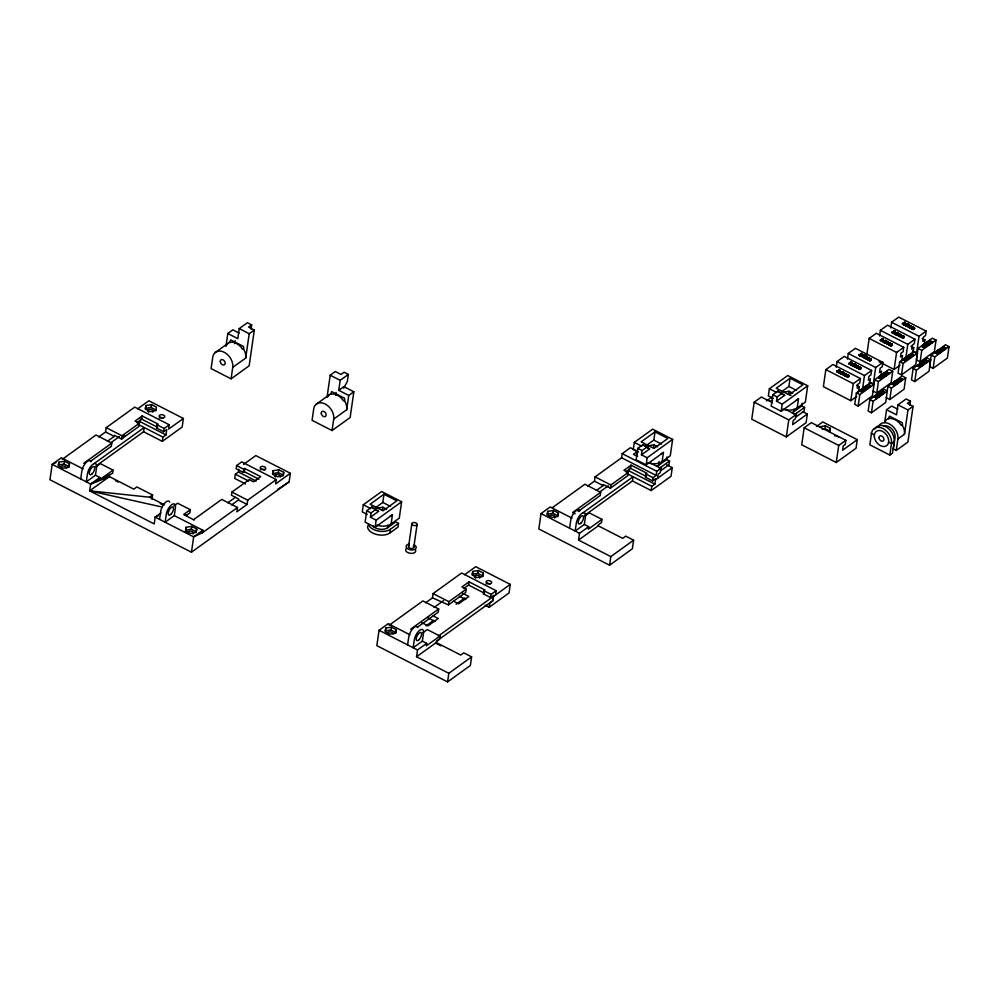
<?xml version="1.0" encoding="UTF-8"?>
<svg xmlns="http://www.w3.org/2000/svg" width="999" height="999" viewBox="0 0 999 999"><rect width="100%" height="100%" fill="white"/><g stroke="black" fill="none" stroke-linecap="round" stroke-linejoin="round"><path stroke-width="1.5" d="M847.914 375.037C845.017 378.733 850.037 373.501 847.564 376.623L847.826 377.372L849.075 375.636L846.702 374.4C841.945 377.347 848.076 373.451 843.268 374.425C846.765 371.653 839.16 375.736 843.83 373.826C844.792 374.875 844.08 372.914 843.568 372.789C840.309 376.486 839.547 370.654 843.381 372.689C843.256 369.88 838.149 373.638 842.032 373.351C842.269 371.241 841.995 373.052 842.382 374.588M854.145 363.723C851.473 369.855 857.342 363.037 853.358 363.848C850.161 364.685 855.156 366.72 854.769 364.56C844.667 366.158 865.821 365.447 855.132 366.571L855.394 367.307L857.367 366.183L856.28 367.157C858.69 364.972 862.949 369.568 858.266 368.169L859.34 367.195L857.03 368.156L859.252 367.769L858.178 368.743M887.674 341.945C884.927 341.146 891.882 345.517 887.836 342.008M890.808 345.991L891.882 345.017L889.647 345.392L891.97 344.443L890.896 345.417C893.056 346.603 891.92 343.656 890.034 343.181C885.851 346.216 890.983 342.083 886.6 343.219C889.697 340.796 882.916 343.768 887.624 342.869M890.808 343.544L890.496 344.792L890.971 343.619M891.907 345.117L891.283 343.943M900.848 334.74L900.823 336.001L898.938 334.003L900.848 334.74L900.636 335.652L898.713 336.101L899.287 334.84L897.214 335.339L897.651 332.542L895.866 334.153L897.065 334.49L896.303 333.891M901.847 337.712L903.758 336.526L902.746 337.55C903.221 339.722 905.294 335.701 902.809 337.013C903.371 336.026 900.998 337.387 900.698 337.113M903.133 336.076C905.419 339.535 900.723 333.466 903.034 336.775M909.839 325.474C909.44 328.833 910.326 323.526 908.965 326.124C907.204 328.446 909.152 320.542 905.893 325.874C907.117 327.422 910.164 324.55 907.879 323.938C904.058 326.036 907.092 325.474 907.816 325.075M911.163 326.136L911.35 327.197L910.189 328.097L911.163 326.136L910.014 325.549M912.099 327.734C914.31 325.961 911.862 329.957 910.751 327.772L912.199 326.723L912.462 327.759M912.974 327.085C916.707 328.808 913.486 329.295 911.9 328.359L912.986 327.385L911.013 328.521M889.172 343.668L889.11 342.669M892.132 344.205L891.145 346.166M900.973 334.802C899.275 338.162 901.073 334.278 902.147 336.363M904.17 337.412L903.596 336.226M914.522 328.708L912.124 327.297L910.663 328.334M839.51 371.178C837.212 368.631 842.544 371.64 837.424 371.153L838.673 372.415L837.424 371.153M850.536 364.548C845.816 362.949 857.229 361.913 849.275 363.299L850.536 364.548L849.275 363.299M880.494 395.616L877.347 394.255L876.198 395.504L878.77 395.154L878.246 396.615L879.17 396.615L879.582 395.354L878.158 394.83L879.495 393.818L881.405 394.443L881.081 395.192L879.008 394.53L880.494 395.616L879.145 393.893L882.154 394.418L880.456 393.131M880.893 393.169C878.62 391.82 877.559 397.789 877.684 394.318M906.68 358.579C908.553 359.777 909.964 355.931 907.954 358.241C904.257 360.052 906.817 361.551 903.92 358.604L906.28 358.991L904.669 358.579C909.49 361.326 900.374 359.615 904.557 360.539M925.311 362.812L923.201 362.237L925.474 363.211C921.066 359.902 920.641 366.571 920.241 363.449C924.25 364.398 921.677 366.346 919.842 366.371C918.118 368.107 916.383 361.501 919.842 366.371M925.311 346.453C927.996 343.244 921.503 349.538 924.075 345.991L922.739 345.304L925.074 345.492L923.563 344.717L924.737 346.503L922.901 345.704M939.784 349.825C940.833 356.119 938.448 347.302 943.393 350.249L943.481 349.675C939.822 346.316 940.196 353.196 937.387 351.223L938.536 349.887L937.961 351.211L940.733 351.735L938.785 352.934C941.607 351.948 939.822 350.462 937.474 350.661M860.426 354.845C861.463 355.582 863.323 354.096 861.35 353.471C861.775 357.105 857.579 355.394 859.914 354.907C861.925 353.996 860.738 356.218 859.003 355.182M885.526 375.037C879.707 372.215 888.161 372.939 885.526 375.037C888.611 375.711 879.195 371.166 885.451 375.612M928.77 344.405C931.318 342.27 923.076 341.558 928.77 344.405C930.606 341.858 927.122 344.455 926.697 342.47C927.959 340.834 930.881 344.205 929.02 343.768M869.517 387.25C870.903 384.465 869.467 388.449 868.044 386.788C867.07 383.067 868.193 387.088 869.792 386.113M874.637 395.966L874.337 397.315L874.974 395.916L876.51 397.59L878.371 397.14L877.934 396.303L877.547 397.103L878.371 397.14M886.45 372.34C889.622 377.347 888.785 370.242 885.276 372.29L885.501 373.027L886.475 371.428M892.244 384.353C894.754 378.921 894.367 389.41 892.407 383.067M912.849 356.031C913.348 355.045 907.254 353.109 911.55 355.756C912.886 357.155 914.097 353.596 912.961 355.594C911.288 356.968 911.35 352.447 910.901 354.083L909.028 355.432L909.639 355.12M913.148 354.682L912.137 355.144L911.363 353.708M917.656 366.109L917.819 364.822M929.782 341.121C932.979 346.104 932.154 339.036 928.595 341.084L928.833 341.808L929.794 340.222M935.888 351.798L935.576 353.147L936.213 351.735L937.761 353.409L939.609 352.972M919.717 363.499C919.517 364.435 925.249 363.711 920.866 365.896M95.454 475.237L96.591 467.37A7.942 3.334 -62.9 0 0 92.932 464.235A7.942 3.334 -62.9 0 0 87.413 473.976L86.276 481.843L95.454 475.237L99.813 477.46L90.634 484.078L89.66 490.846L154.221 523.926L155.195 517.145L193.656 536.838L202.485 532.717L202.834 530.232L174.288 515.609L165.122 522.227L166.246 514.36A7.942 3.334 -62.9 0 1 171.766 504.62A7.942 3.334 -62.9 0 1 175.424 507.742L174.288 515.609M137.787 408.753L148.839 400.786L183.391 418.481L182.155 427.072L162.325 441.346L143.581 431.743L96.041 465.996M173.913 505.894L177.622 503.221L190.322 509.715L189.86 512.912L186.801 515.109L186.638 516.208M83.092 468.906L61.339 457.767L52.173 464.373L49.95 479.757L191.446 552.222L193.656 536.838L202.834 530.232M243.544 464.423L255.819 455.581L290.359 473.276L275.624 483.891L276.248 479.595L241.708 461.9L236.613 465.571L236.151 468.793L243.281 472.44L243.744 469.23L244.767 468.494L260.664 476.635L253.521 481.768L249.238 479.582L231.905 492.07L231.443 495.279L238.586 498.938L238.424 500.012L231.631 504.907M193.681 519.605L221.716 499.413L237.512 507.492L236.888 511.788L247.09 504.445L247.702 500.149L276.248 479.595M243.281 472.44L244.305 471.715L244.767 468.494M464.685 574.662L475.724 566.695L510.277 584.39L509.04 592.969L489.21 607.255L485.202 605.194M636.9 455.606L637.512 451.386L633.428 454.333L637.549 456.431M666.745 464.872L672.265 467.694L671.028 476.286L651.211 490.559L632.454 480.956L584.914 515.209M803.184 411.95L807.329 414.073L806.093 422.652L786.313 436.9L751.76 419.218L754.22 402.185L761.35 397.053L772.414 402.709M858.153 406.094L859.802 394.655L874.075 384.365L870.653 382.617L856.38 392.894L854.732 404.345L858.153 406.094L872.427 395.816L874.724 379.682L888.998 369.393L892.706 371.303L891.071 382.742L876.797 393.019L873.089 391.121M858.366 392.595L859.215 386.675L856.468 385.277M860.763 390.209L862.861 390.572L860.601 389.81L861.937 390.497L861.575 391.858L859.777 390.409L861.662 391.283M859.939 390.796L862.05 391.383L859.689 390.971M861.026 391.658L864.36 389.198L862.749 388.773C868.006 388.911 865.084 390.871 862.174 389.185L864.01 389.423M861.225 391.758L861.463 390.959M861.6 391.608L862.949 389.997L861.425 389.21L863.236 390.147M861.413 391.82L861.687 391.034M861.925 389.36L864.023 389.985M862.287 391.171C861.4 392.52 864.485 390.347 863.698 389.348M862.312 391.645L862.599 390.447M862.524 391.271L862.774 390.409M862.749 388.773L863.086 388.024C867.744 389.772 862.636 389.098 863.973 390.259M862.724 391.271L862.949 389.997M863.036 391.146L863.348 389.473M863.373 390.834L863.436 389.223M867.332 388.299L863.586 388.174L863.91 387.425L867.257 388.873L866.807 386.963L865.484 387.949L864.385 387.088L864.997 388.299L865.309 387.562M864.547 387.475L866.782 385.739C867.844 384.403 868.68 388.124 870.141 386.663M857.279 439.66L856.043 448.239L836.263 462.487L801.722 444.805L804.17 427.772L811.313 422.627L845.853 440.322L845.266 444.468L843.218 445.941L842.607 450.224L857.279 439.66L822.739 421.965L816.42 426.511M864.585 389.922L865.559 387.387M864.959 389.66L865.196 388.599M865.271 389.535L865.471 388.524M866.308 386.338L865.708 386.638L866.308 386.338C867.582 383.466 868.743 388.449 870.229 386.089M865.771 388.099L866.508 387.063L866.832 388.648L865.771 388.099L866.508 387.063M865.708 386.638L866.62 386.113M867.257 388.873L866.807 386.963M867.919 386.576L868.044 384.915M868.044 386.788L868.231 385.589M868.218 386.963L868.356 385.876M868.481 387.137L868.618 386.238M868.655 387.212L868.818 386.363M868.83 387.262L869.043 386.438M869.005 387.3L869.255 386.463M869.567 384.603L870.391 378.883L868.356 380.344L868.93 376.336L870.966 374.875L871.603 370.442L844.192 356.406L837.062 361.551L836.238 367.22M869.18 387.3L869.442 386.438M869.667 387.187L869.829 385.901M869.929 387L870.117 386.301M879.57 376.91L881.68 377.485L879.407 376.523C882.354 376.66 880.044 380.007 878.496 377.684C885.638 378.509 883.878 372.652 884.827 373.676M878.496 377.684L878.82 376.935M876.797 393.019L878.433 381.581L892.706 371.303M879.844 378.371L880.581 377.747M880.231 375.924L882.517 376.785L880.481 375.749M880.044 378.459L878.583 377.11M880.219 378.521L880.269 377.672M880.781 376.611L881.568 371.079L879.532 372.54L880.156 368.256L882.192 366.783L882.829 362.35L855.419 348.314L848.288 353.459L847.464 359.128M880.544 378.584C882.267 374.163 881.792 380.894 878.745 377.51M880.981 375.899L881.068 375.324C884.527 376.86 883.89 376.436 880.743 376.074M880.806 378.546L881.093 377.073M881.018 378.446L881.318 377.147M881.568 375.474C889.634 375.349 881.368 375.699 882.716 374.138M881.343 377.984L881.493 377.147M881.53 377.972L881.93 377.285M881.842 377.859L882.242 375.924M881.93 377.772L882.517 376.049M882.192 377.535L882.729 376.123M882.779 376.96C882.142 374.887 885.951 375.849 882.467 374.313M882.916 376.96L883.091 375.636L881.642 374.9M883.341 374.613L883.541 373.476M883.153 376.898L883.341 375.462M883.441 374.737L883.678 373.389M883.353 376.735L883.653 375.537M883.591 374.85L883.84 373.326M883.578 376.373L883.903 375.462M883.915 374.126L884.215 373.289M883.94 376.323L884.24 373.526M884.09 376.236L884.602 372.777L885.426 372.814M884.427 375.924L884.565 374.338M889.035 372.789C887.736 375.549 886.588 370.841 885.589 372.452L885.039 373.614L884.914 372.552M884.852 375.149L885.114 373.039L886.388 372.003L888.835 373.589M885.214 374.975L885.251 373.888M885.314 374.9L885.426 373.651M885.626 374.712L885.751 373.826M885.614 375.562L885.851 374.263M885.788 375.786L886.013 374.013M886.051 375.649L886.213 374.2M886.225 375.487L886.413 374.563M886.737 373.289L886.725 372.49M886.85 373.489L886.937 371.965M887.025 373.676L887.162 372.59M887.474 373.913L887.424 372.939M887.649 373.976L887.624 373.064M887.824 374.001L887.849 373.151M887.999 374.013L888.061 373.176M888.173 374.001L888.411 373.064M888.486 373.888L888.635 372.602M888.623 373.813L888.823 373.139M899.699 361.688L898.064 373.127L901.485 374.887L915.758 364.598L917.407 353.159L913.973 351.411L899.699 361.688L903.133 363.436L917.407 353.159M901.685 361.376L902.534 355.469L900.499 356.93L901.036 353.209L903.084 351.735L903.72 347.315L876.298 333.279L869.167 338.424L866.72 355.444M903.021 359.765L904.982 360.077M903.258 359.59L905.106 360.389M901.485 374.887L903.133 363.436M904.732 360.602L904.794 359.752M904.669 358.579L904.994 357.829L907.03 358.866L905.344 357.58L907.229 358.454M905.057 360.664L905.344 359.028M905.194 360.651L905.369 359.34M905.531 360.527L905.618 359.153M905.631 360.427L905.931 359.24M906.056 360.052L906.268 358.778M906.33 357.38L908.441 357.954L906.168 356.98L907.654 358.067L905.581 357.405L905.256 358.154M906.218 360.015L906.28 358.991M906.368 359.94L906.88 358.354M907.442 359.041C906.418 357.13 910.489 357.804 906.992 356.393L910.339 357.829L909.427 354.633L910.164 357.43L909.102 356.893L909.839 355.844L910.164 357.43M906.705 359.615L907.03 358.129M908.64 356.356L908.328 357.093L907.704 355.869L909.864 355.469M907.567 359.016L907.854 357.542M907.879 358.816L908.079 357.617M908.091 358.454L908.341 357.592M908.291 358.441L908.516 357.167M908.466 358.404L908.89 356.168M908.69 358.229L908.828 357.442M910.663 357.093L908.928 356.506L908.615 357.242M910.576 357.667L910.126 355.744M911.051 354.757L911.051 353.846M911.25 355.369L911.45 354.046M911.55 355.756L911.55 354.383M911.812 355.919L911.95 355.02M911.987 355.994L912.137 355.144M912.337 356.081L912.362 355.232M912.512 356.094L912.574 355.257M912.886 353.396L913.71 347.664L910.976 346.266M912.686 356.081L912.761 355.219M912.999 355.969L913.223 355.319M913.361 355.669L913.561 354.87M918.056 348.464L916.408 359.915L920.116 361.813L934.39 351.536L936.038 340.085L932.329 338.186L918.056 348.464L921.765 350.362L936.038 340.085M921.827 346.478C928.396 347.689 919.467 345.904 923.163 347.165M920.116 361.813L921.765 350.362M923.363 347.252L923.6 346.453M923.476 345.279L923.8 344.543L925.836 345.579L923.738 347.103M923.551 347.315L921.902 345.904M924.1 345.404L924.899 339.872L922.164 338.461M924.15 345.729L924.013 347.365L924.425 346.665M926.16 345.492L924.387 344.118C923.226 345.292 926.935 346.466 925.836 344.842M924.35 347.24L924.737 345.941M925.224 343.519L924.887 344.268L925.224 343.519L927.247 344.667L925.136 344.093M924.662 346.778L924.912 345.904M924.862 346.765L925.074 345.492M925.174 346.641L925.486 344.98L924.387 344.118M926.048 342.919L925.711 343.668L926.048 342.919C929.495 342.669 926.71 346.316 925.486 345.292M926.11 345.754C925.474 343.668 929.282 344.63 925.798 343.094M926.61 343.032L926.697 342.47M926.248 345.754L926.66 344.243M926.772 343.519L926.872 342.257M926.922 343.644L927.172 342.12M926.485 345.679L927.06 344.318M927.109 343.756L927.347 342.083M924.974 343.693L927.097 345.154L927.547 342.083M927.097 345.154L927.322 344.093M927.522 343.631C925.736 342.669 930.481 343.094 927.434 342.32C928.496 344.443 927.197 343.044 928.758 341.608M927.272 345.105L927.921 342.382M927.409 345.03L928.096 342.17M932.279 342.158C930.818 343.619 929.994 339.885 928.908 341.246L928.358 342.407L928.233 341.346M927.746 344.717L928.233 343.094M928.333 342.844L928.446 341.833C929.719 338.961 930.868 343.943 932.367 341.583M928.321 343.893L928.421 342.582M928.758 342.432L928.546 343.768L928.845 342.807M928.945 343.506L929.082 342.62M929.12 344.58L929.345 342.807M929.245 344.518L929.545 342.982M929.382 344.443L929.682 343.169M929.644 344.106L929.744 343.356M930.057 342.083L930.181 340.409M930.181 342.282L930.369 341.084M930.356 342.457L930.481 341.383M930.618 342.632L930.756 341.733M930.793 342.707L930.956 341.858M930.968 342.757L931.18 341.945M931.143 342.794L931.393 341.97M931.318 342.794L931.58 341.933M931.655 342.744L931.855 341.733M931.942 342.595L931.967 341.396M932.067 342.495L932.254 341.795M58.891 462.162L58.479 465.022L64.073 464.073L69.068 466.633L69.48 463.773L64.485 461.213L58.891 462.162L58.304 465.671L63.299 468.231L68.894 467.282L69.48 463.773M64.073 464.073L64.485 461.213M80.719 478.996L81.843 471.128A7.942 3.334 -62.9 0 1 86.139 462.462A7.942 3.334 -62.9 0 1 90.872 461.738M98.776 436.863L105.569 431.968L106.194 427.672L134.728 407.117L169.281 424.8L168.656 429.095L183.391 418.481M99.813 477.46L99.45 479.945L90.634 484.078L52.173 464.373L55.944 462.599M62.238 459.353L96.004 435.015L111.788 443.106L111.326 446.328L90.534 461.301M107.442 441.296L114.236 436.401L114.385 435.327L121.528 438.986L138.861 426.498L139.323 423.276L135.04 421.091L142.17 415.946L158.067 424.088L157.043 424.825L156.581 428.034L163.724 431.693L166.783 429.483L165.996 434.927L162.937 437.125L162.325 441.346M95.954 466.833L100.375 463.648L113.062 470.142L112.6 473.339L90.634 484.078L109.39 476.623L133.804 489.148L136.863 486.938L152.585 494.992L151.96 499.35M124.538 435.589L121.528 438.986L121.99 435.764L139.323 423.276M138.074 423.139L140.11 421.665L140.509 418.943M136.95 422.589L141.708 419.168L142.17 415.946M145.891 405.557L145.292 409.066L150.287 411.625L155.881 410.676L156.468 407.167L151.473 404.607L145.891 405.557L145.479 408.416L151.061 407.467L156.056 410.027M143.581 431.743L144.193 427.522L94.143 463.573M151.061 407.467L151.473 404.607M163.724 431.693L164.186 428.471L169.281 424.8M159.553 519.368L160.689 511.5A7.942 3.334 -62.9 0 1 164.985 502.834A7.942 3.334 -62.9 0 1 169.705 502.122M185.702 530.182L186.114 527.322L191.708 526.373L196.703 528.933L196.291 531.793L191.296 529.233L185.702 530.182L188.124 533.166A2.822 1.623 8.2 0 1 190.222 531.081A2.822 1.623 8.2 0 1 193.481 533.154M191.296 529.233L191.708 526.373M225.936 346.378L227.797 333.504L232.892 329.832L239.136 333.029M243.244 348.639L242.482 349.175L241.221 347.352A12.363 8.691 54.2 0 0 231.219 342.232L229.633 342.607L230.707 339.91L243.544 346.491L243.806 349.463A12.363 8.691 54.2 0 1 245.717 358.042L232.73 367.395L231.081 378.833L211.101 368.594L212.75 357.155A12.363 8.691 54.2 0 1 224.188 352.26A12.363 8.691 54.2 0 1 232.73 367.395M234.728 343.718L235.152 340.721M251.049 329.22L251.661 324.925L247.377 322.727L239.223 328.609L237.787 338.624L227.797 333.504M245.717 358.042L249.213 333.728L254.32 330.057L248.601 327.135L251.661 324.925M254.32 330.057L249.163 365.809L231.081 378.833M238.811 469.305L238.424 472.015L235.364 474.225L234.753 478.446L245.467 483.928M273.127 470.729L272.715 473.588L278.309 472.639L283.304 475.199L283.716 472.34L278.721 469.78L273.127 470.729L272.54 474.238L277.535 476.798L283.129 475.849L283.716 472.34M278.309 472.639L278.721 469.78M191.446 552.222L289.123 481.855L290.359 473.276M327.148 396.478L330.207 375.212L335.302 371.528L341.021 374.463L344.068 372.252L348.351 374.45L347.327 381.593L343.644 388.087L343.856 386.663L353.846 391.783L350.137 417.52L332.055 430.544L312.075 420.317L313.723 408.866A12.363 8.691 54.2 0 1 325.15 403.983A12.363 8.691 54.2 0 1 333.703 419.105L332.055 430.544M344.205 400.349L343.456 400.899L342.182 399.063A12.363 8.691 54.2 0 0 332.192 393.956L330.607 394.318L331.68 391.62L344.518 398.201L344.78 401.173A12.363 8.691 54.2 0 1 346.69 409.752L333.703 419.105M335.689 395.429L336.126 392.432M353.846 391.783L348.751 395.454L338.761 390.334L340.197 380.319L348.351 374.45M346.69 409.752L348.751 395.454M376.823 525.187A12.363 7.105 8.2 0 0 391.121 524.013L399.275 518.131L401.635 501.773L381.655 491.533L363.299 504.757L362.275 511.9L367.27 514.46M401.635 501.773L376.148 520.129L370.442 517.207L378.596 511.326L371.865 507.055L366.77 510.726L365.122 522.165L375.112 527.285L392.445 514.797L391.121 524.013M370.442 517.207L371.054 512.912L376.148 509.24M375.112 527.285L376.148 520.129M375.412 507.779L382.817 502.447L383.991 494.243L396.84 500.824L382.979 510.814L370.13 504.233L383.991 494.243M382.48 510.089L382.892 507.23L377.31 508.179M372.377 525.524A8.829 5.082 8.2 0 0 387.5 527.834L387.887 525.187M367.607 526.036A12.363 7.105 8.2 0 0 375.524 534.178A12.363 7.105 8.2 0 0 389.822 533.004L390.359 529.295L398.514 523.414L395.654 521.953L387.5 527.834M409.977 634.815L388.236 623.663L379.058 630.282L376.835 645.654L447.589 681.892L470.379 665.459L471.615 656.867L463.761 652.846L460.701 655.044L436.276 642.532L416.546 656.755L448.826 673.289L471.615 656.867M398.514 523.414L397.977 527.135L389.822 533.004M385.789 628.071L385.377 630.931L390.959 629.982L395.954 632.542L396.366 629.682L391.371 627.122L385.789 628.071L385.189 631.58L390.184 634.14L395.779 633.191L396.366 629.682M390.959 629.982L391.371 627.122M408.554 546.565L411.85 523.688M413.786 547.365L417.082 524.487A2.647 1.523 8.2 0 0 413.374 522.589A2.647 1.523 8.2 0 0 412.937 525.187A2.647 1.523 8.2 0 0 417.082 524.487M407.604 644.904L408.741 637.037A7.942 3.334 -62.9 0 1 413.037 628.371A7.942 3.334 -62.9 0 1 417.757 627.647M416.546 656.755L417.52 649.974L426.698 643.368L422.34 641.146L413.174 647.752L414.298 639.884A7.942 3.334 -62.9 0 1 419.817 630.144A7.942 3.334 -62.9 0 1 423.476 633.279L422.34 641.146M425.661 602.759L432.467 597.864L433.079 593.581L461.613 573.014L496.166 590.709L495.554 594.992L493.506 596.465M426.698 643.368L426.336 645.854L439.947 636.051L427.26 629.557L422.839 632.742M389.123 625.249L422.889 600.923L438.686 609.015L438.211 612.225L417.42 627.21M436.276 642.532L436.438 641.433L439.498 639.248L439.947 636.051M432.467 597.864L448.414 604.882L448.876 601.673L466.208 589.185L461.925 586.987L469.055 581.855L484.952 589.984L483.928 590.721L483.466 593.943L490.609 597.602L493.668 595.392L492.882 600.824L489.822 603.034L489.21 607.255M447.589 681.892L448.826 673.289M466.208 589.185L465.746 592.407L448.414 604.882M463.836 588.498L468.593 585.064L469.055 581.855M472.777 571.465L472.365 574.325L477.947 573.376L482.942 575.936L483.354 573.076L478.359 570.516L472.777 571.465L472.177 574.974L477.172 577.534L482.767 576.585L483.354 573.076M477.947 573.376L478.359 570.516M490.609 597.602L491.071 594.38L496.166 590.709M571.965 518.119L550.224 506.98L541.046 513.586L538.823 528.971L609.577 565.209L632.367 548.776L633.603 540.184L625.749 536.151L622.689 538.361L598.264 525.836L578.533 540.072L610.814 556.605L633.603 540.184M547.777 511.376L547.365 514.235L552.947 513.299L557.942 515.846L558.354 512.986L553.359 510.439L547.777 511.376L547.177 514.885L552.172 517.445L557.767 516.495L558.354 512.986M552.947 513.299L553.359 510.439M569.592 528.209L570.729 520.342A7.942 3.334 -62.9 0 1 575.024 511.675A7.942 3.334 -62.9 0 1 579.745 510.964M578.533 540.072L579.507 533.291L588.686 526.685L584.34 524.45L575.162 531.056L576.298 523.189A7.942 3.334 -62.9 0 1 581.805 513.449A7.942 3.334 -62.9 0 1 585.464 516.583L584.34 524.45M587.662 486.076L594.455 481.181L595.067 476.885L621.615 457.767L622.215 453.621L630.369 447.739L636.326 450.786M588.686 526.685L588.324 529.158L601.947 519.368L589.26 512.862L584.84 516.046M552.36 507.667L584.877 484.24L600.674 492.32L600.212 495.541L578.184 511.401M596.316 490.509L603.109 485.614L603.271 484.54L610.401 488.199L627.734 475.711L628.196 472.502L623.913 470.304L631.056 465.159L646.94 473.301L645.928 474.038L645.466 477.247L652.597 480.906L655.656 478.708L654.869 484.14L651.81 486.338L651.211 490.559M598.264 525.836L598.426 524.737L601.485 522.552L601.947 519.368M610.401 488.199L610.864 484.977L628.196 472.502M609.577 565.209L610.814 556.605M626.947 472.352L628.995 470.879L629.382 468.169M625.836 471.803L630.594 468.381L631.056 465.159M647.827 462.812A12.363 7.105 8.2 0 0 662.125 461.638L670.279 455.769L672.639 439.398L652.659 429.17L634.315 442.382L633.279 449.538L638.274 452.097M632.454 480.956L633.066 476.735L583.016 512.787M672.639 439.398L647.152 457.754L641.445 454.832L649.6 448.963L642.881 444.68L637.787 448.351L636.138 459.79L646.128 464.91L663.461 452.422L662.125 461.638M641.445 454.832L642.07 450.549L647.165 446.878M646.128 464.91L647.152 457.754M646.428 445.417L653.821 440.084L655.007 431.88L667.856 438.449L653.983 448.439L641.146 441.858L655.007 431.88M653.496 447.727L653.908 444.855L648.314 445.804M652.597 480.906L653.059 477.684L656.168 475.449L656.768 471.303L660.839 468.369L649.874 462.749M656.955 466.283A8.829 5.082 8.2 0 0 658.516 465.459L659.09 461.501M657.592 478.271L658.166 474.263L660.202 472.802L660.839 468.369M669.53 461.051L661.363 466.92L660.826 470.641L668.993 464.76L669.53 461.051L666.67 459.59L658.516 465.459M666.67 459.59L667.045 456.943M782.891 409.178A12.363 7.105 8.2 0 0 797.19 408.017L805.344 402.135L807.704 385.764L787.724 375.537L769.367 388.748L768.343 395.904L773.338 398.464M807.704 385.764L782.217 404.133L776.51 401.211L784.665 395.329L777.946 391.046L772.851 394.717L771.203 406.168L781.193 411.276L798.513 398.801L797.19 408.017M776.51 401.211L777.122 396.915L782.229 393.244M781.193 411.276L782.217 404.133M781.493 391.783L788.885 386.451L790.072 378.246L802.909 384.827L789.048 394.805L776.198 388.236L790.072 378.246M783.378 392.182L788.973 391.233L788.561 394.093L791.058 395.367M786.313 436.9L788.773 419.88L795.903 414.735L784.852 409.078M792.007 412.649A8.829 5.082 8.2 0 0 793.581 411.825L793.955 409.19M795.903 414.735L795.304 418.881L793.268 420.354L792.644 424.637L807.329 414.073M804.582 407.417L796.428 413.286L795.891 417.008L804.045 411.138L804.582 407.417L801.735 405.956L793.581 411.825M801.735 405.956L802.11 403.309M859.215 386.675L857.179 388.136L857.716 384.428L859.752 382.954L860.389 378.521L832.979 364.485L825.836 369.63L823.388 386.65L850.798 400.686L856.742 396.403M825.374 425.786L830.369 428.346L829.957 431.206L824.962 428.646L825.374 425.786L819.779 426.735M838.673 372.415L836.775 371.715L839.585 370.604L838.523 370.042M836.775 371.715L837.137 370.954M837.711 370.954L837.05 371.516M837.986 371.166L837.337 371.728M838.461 372.577L838.76 371.84M838.735 370.916C838.898 373.339 841.121 369.767 838.436 370.617M838.611 370.629L838.785 369.83M838.923 371.715L839.172 369.942M838.96 372.839L839.859 372.215M839.26 371.678L839.397 370.017M839.422 371.99L839.772 372.789M839.397 371.291L839.597 370.105M839.397 373.064L839.048 372.265M839.535 371.603L839.759 370.204M839.784 371.478L839.984 370.404M840.471 373.601L840.621 372.315M840.758 373.801L841.096 371.965M840.946 373.888L841.37 371.84M841.146 373.938C839.447 372.09 843.443 372.215 841.408 373.176M841.345 373.976L841.52 373.189M841.508 372.914C839.472 373.938 843.618 373.838 841.645 371.753M841.558 373.988L841.945 371.703M841.757 373.976L842.194 371.915L843.456 372.127M842.032 374.413L842.244 371.69M842.294 373.763L842.557 371.728M842.432 373.638L842.731 372.003M843.343 372.04L843.131 372.877L842.869 371.815M843.006 372.764L843.181 371.94M843.468 373.801L843.568 372.789M843.531 375.174L843.268 374.425M844.167 373.114C847.514 374.837 844.642 375.1 843.918 372.964M843.98 373.863L843.968 373.089M844.205 374.25L844.342 373.151M844.342 375.587L845.441 373.988L843.193 375M844.492 374.488L844.667 373.314M844.605 374.388L844.779 373.426M844.692 375.761L845.791 373.876L845.454 374.725M844.992 374.425L845.054 373.676M845.142 374.463L845.279 373.688M845.166 376.011L847.427 375.012L846.328 376.611M845.191 374.987L845.491 373.738M845.766 374.975L845.941 374.038M845.516 376.186L846.702 374.4M846.665 376.785L846.403 376.036M847.826 377.372C849.937 374.45 845.454 376.099 847.302 374.712M848.638 363.848L851.448 362.737L850.374 362.175M847.339 375.861L847.477 374.762M847.627 376.086L847.801 374.925M847.477 377.197L848.588 376.336L848.188 375.274M849.2 363.873L849.849 363.299M848.276 376.061L848.413 375.299M848.326 376.586L848.626 375.349M836.263 462.487L838.723 445.467L845.853 440.322M848.501 376.448L848.8 375.424M850.311 364.71L850.611 363.973M849.762 363.873L850.586 363.062M850.661 362.812L850.636 361.975M848.925 375.487L848.775 376.685L849.075 375.636M850.424 363.873L851.023 362.075M850.823 364.972L851.71 364.36M850.786 363.861L851.248 362.15M851.36 363.311L851.448 362.237M851.111 363.823L851.623 362.337M851.398 363.748L851.847 362.55M852.147 365.597L852.259 364.573M852.259 365.709L852.534 364.398M852.397 365.821C854.07 363.449 855.094 365.784 852.622 364.797M852.584 365.934L852.759 364.335M852.771 366.009L853.208 364.073M852.971 366.071L853.096 365.309M853.171 365.085C854.37 366.633 851.073 365.222 853.358 363.848M853.171 366.109L853.321 365.334M853.383 365.097L853.621 363.723M853.383 366.133L853.783 363.698M853.583 366.121L853.958 363.698M854.045 365.959L854.332 363.761M854.32 365.384L854.694 363.898M854.57 365.372L854.857 363.986M854.769 365.322L854.982 364.086M855.069 365.072L855.144 364.298M854.232 366.72L855.431 364.922M853.895 366.546C856.006 363.661 856.405 367.07 855.768 365.097M850.798 400.686L853.258 383.666L860.389 378.521M855.044 367.132L856.155 366.271L855.831 365.222M855.893 366.533L856.031 365.247M856.056 366.396L856.205 365.284M855.394 367.307L856.518 365.459M856.343 366.621L856.63 365.559M856.543 367.907L856.28 367.157M857.342 365.871L857.042 367.12L856.905 365.809M857.005 366.596L857.142 365.834M857.03 368.156L857.367 368.331M857.217 366.983L857.529 365.946M859.252 355.419L859.365 354.42M857.629 367.108L857.641 366.021M859.44 355.544L859.577 354.67M859.627 355.656L859.739 354.795M859.839 355.744L859.914 354.907M860.052 355.819L860.164 355.007L860.264 355.856M858.453 367.545L858.566 366.533M858.528 368.918L860.501 367.794L859.415 368.768C863.361 368.931 858.516 367.982 858.903 366.708M858.978 367.607L858.965 366.833M860.476 355.869L860.938 353.371M859.028 368.132L859.165 366.858M860.663 355.844L860.688 353.571M859.202 367.994L859.34 366.895M860.851 355.819L861.35 353.471M859.477 368.231L859.664 367.058M861.013 355.756C863.136 356.73 860.114 355.906 861.712 354.583C859.202 352.872 863.436 355.894 862.162 353.921M861.25 355.582L861.575 353.559M859.602 368.132L859.764 367.17M861.588 355.532L861.937 356.331M861.6 355.095L861.775 353.646M859.677 369.505L859.415 368.768M859.977 368.169L860.052 367.42M861.575 356.593L861.213 355.794M861.85 355.057L861.063 353.634M860.139 368.206L860.276 367.432M860.439 368.469L860.476 367.482M860.639 368.818L860.776 367.62L859.34 369.33M860.763 368.718L860.926 367.782M862.574 357.08C864.297 353.346 866.707 358.703 862.574 357.08C865.009 351.923 865.584 359.178 862.724 355.931M862.899 357.33L863.124 355.582M863.124 357.417C862.224 354.37 867.219 355.931 863.198 356.593M863.348 357.48L863.348 356.655M863.411 356.343C866.895 354.907 862.025 358.841 863.411 356.343L863.623 355.282M863.573 357.505L863.648 356.68M863.773 356.106L863.873 355.194M863.798 357.48L863.948 356.606M863.935 356.019L864.098 355.132M864.023 357.43L864.123 356.518M864.098 355.969L864.322 355.12M864.347 356.768C866.895 361.188 866.995 352.934 864.547 358.117M864.397 355.931L864.547 355.144M864.547 355.969L864.772 355.207M864.522 357.205L864.784 355.457M864.772 357.043L864.997 355.294M864.997 356.868L865.196 355.419M865.271 356.543L865.396 355.681M866.333 356.643C868.256 356.88 865.134 360.002 865.446 357.967L866.52 356.993L864.197 357.942M865.634 357.342L865.746 356.318M865.696 358.716L865.446 357.967M865.359 358.541L867.669 357.58L866.595 358.554C870.629 358.541 865.658 357.879 866.083 356.506M866.158 357.405L866.145 356.618M866.37 357.792L866.52 356.693M866.657 358.017L866.682 356.755M862.424 389.772L864.472 375.574L871.603 370.442M866.857 359.303L868.143 357.742L866.945 356.968M866.52 359.128L867.619 358.266L867.244 357.392M867.357 358.516L867.457 357.23M869.292 359.003L867.681 359.727L867.419 358.978C870.616 358.591 868.843 359.141 870.379 358.991C867.032 361.014 869.904 358.891 870.666 359.99C868.493 362.724 873.176 357.904 869.729 360.164L869.654 360.739M867.532 358.379L867.831 357.342M867.681 359.727L869.592 358.541L868.493 360.139M867.956 357.417L867.819 358.616L868.044 357.492M868.768 358.941L868.88 357.929M868.843 360.314L868.581 359.565M869.505 359.403L869.467 358.254M869.792 359.628L869.654 358.291M869.867 359.578L869.817 358.366M869.992 360.914L871.278 359.353L870.079 358.566M870.491 360.127L870.591 358.841M870.666 359.99L870.791 358.878M870.953 360.214L871.091 359.028M871.078 360.115L871.178 359.103M871.453 412.749L873.101 401.311L887.374 391.034L884.09 389.348L869.817 399.625L868.168 411.064L871.453 412.749L885.726 402.472L887.886 386.263L902.159 375.986L905.718 377.809L904.07 389.248L889.797 399.525L886.238 397.702M879.57 336.014L880.381 330.332L887.524 325.199L914.934 339.223L914.297 343.656L912.262 345.13L911.675 349.138L913.71 347.664M873.238 384.515L875.698 367.495L882.829 362.35M880.107 340.509C883.328 339.735 881.792 338.074 882.729 340.085C876.71 341.82 886.438 339.722 881.855 338.836M882.005 341.208L880.756 339.947L882.342 339.935M880.668 340.522L881.318 339.96M881.942 339.423L882.105 338.624M881.78 341.358L882.092 340.634L880.756 339.947M881.23 340.534L882.067 339.71M882.367 339.523L882.504 338.723M873.938 397.127C873.85 394.717 876.36 398.052 877.384 397.465L877.472 396.903M882.292 341.621L883.178 341.009M882.317 340.247L882.666 339.048M881.892 340.522L882.729 338.811M874.337 397.215L874.799 395.929M882.741 340.784L883.104 341.583M882.579 340.472L883.091 338.998M874.724 396.778L874.974 395.916M882.729 341.845L882.379 341.059M882.866 340.397L883.228 339.098M877.784 397.053L876.498 398.489L875.149 395.916M883.116 340.259L883.316 339.198M875.349 396.853L875.499 396.004M875.536 396.978L875.673 396.079M884.977 340.534C887.749 343.107 881.667 343.793 884.689 340.634C888.586 340.284 883.278 341.646 886.675 340.821M875.811 397.327L875.936 396.253M883.803 342.395L883.953 341.096M876.036 397.952L876.123 396.428M876.198 395.504L876.498 394.58M883.928 342.495L884.165 340.921M876.123 398.301L875.898 396.765L874.262 396.69M876.598 395.691L876.623 394.48M884.09 342.595L884.427 340.759M876.435 398.151L876.435 397.252M876.71 395.342L877.022 394.293M884.465 342.732C882.954 340.559 886.975 340.734 885.364 343.194M883.665 342.158C887.849 338.911 883.353 345.292 884.689 340.634M876.498 398.489L877.934 396.303M876.972 395.142L877.184 394.268M884.664 342.769L884.39 341.87M877.147 395.104L877.347 394.255M884.877 342.769L885.501 341.546M884.465 341.67L885.151 340.771M877.447 395.129L877.522 394.28M885.077 342.757L885.276 340.484M885.276 342.719L885.576 340.484M878.034 394.518C876.298 395.929 880.781 395.704 878.246 396.615M884.702 341.508L885.701 340.709M885.626 342.557L885.888 340.522M878.059 397.365L878.458 396.566M878.121 395.729L878.321 394.917M885.701 343.369C884.902 342.382 887.761 340.572 887.149 342.62M885.838 342.307L885.938 341.608M886.5 340.734L886.45 341.658L886.2 340.597M878.321 395.666L878.571 394.88M878.658 394.555L878.795 393.768M878.683 395.729L878.708 394.892M878.683 394.68L879.033 393.606M878.633 396.815L879.195 393.556M878.995 396.703L879.207 395.042M879.145 394.418L879.395 393.544M886.787 342.595L886.9 341.583M879.17 396.615L879.37 395.142M879.42 394.393L879.707 393.082M879.332 396.516L879.495 395.242M879.632 394.468L879.919 392.982M886.862 343.968L886.6 343.219M879.907 394.593L880.044 392.957M887.312 342.657L887.499 341.895M881.318 395.017L879.982 394.33L880.344 392.969M881.268 391.995C879.157 396.178 881.692 389.61 884.39 392.807L884.465 392.232C882.354 389.285 880.231 394.48 881.805 391.683M880.256 395.791L880.581 395.042M880.606 393.643L880.781 392.382M887.674 344.38L888.673 342.719L886.513 343.793M887.936 343.181L887.999 342.108M888.036 343.032L888.148 342.332M888.011 344.555L889.297 342.994M888.323 343.219L888.386 342.47M881.218 393.219L881.43 391.945M888.511 343.781L888.611 342.482M890.796 327.922L891.608 322.252L898.75 317.108L926.16 331.144L925.524 335.577L923.488 337.038L922.864 341.333L924.899 339.872M888.498 344.805L890.746 343.793L889.647 345.392M888.685 343.631L888.81 342.532M884.465 392.232L882.154 391.745L883.64 392.832C883.653 394.58 880.768 392.52 882.055 391.408M888.773 343.519L888.998 342.607M883.566 393.406L882.042 392.632L882.292 391.346M881.992 394.031L879.882 393.444L881.905 394.593L882.229 393.856M882.142 392.982L882.429 391.346M884.39 392.807L882.479 392.182L882.579 391.358M882.816 393.431L882.492 394.168L882.816 393.431L881.33 392.345L883.64 392.832M882.704 392.257L882.754 391.396M882.966 392.382L882.929 391.458M888.835 344.98L890.034 343.181M891.17 344.643L890.371 343.356L890.758 344.48M889.997 345.567L889.734 344.817M893.705 330.969C896.927 330.307 893.356 335.189 891.957 332.642C895.229 331.868 893.693 330.207 894.58 332.217M890.446 344.255L890.633 343.506M891.957 332.642L892.319 331.88M893.855 333.341L892.606 332.08L894.192 332.08M890.958 344.88L891.133 343.718M892.232 332.442L892.894 331.88M891.458 344.817L891.52 344.068M892.532 332.655L893.168 332.093M891.645 345.379L891.745 344.093M892.806 332.455L893.443 331.868M891.82 345.242L891.945 344.131M893.793 331.556L893.968 330.756M893.643 333.504L893.943 332.767L892.606 332.08M893.094 332.667L893.918 331.843M892.107 345.479L892.244 344.28M894.23 331.668L894.355 330.869M892.307 345.267L892.432 344.518M894.142 333.766L895.042 333.142M894.53 331.181L893.356 332.442M893.743 332.667L894.58 330.944M894.605 332.917L894.954 333.716M894.442 332.605L894.942 331.131M894.58 333.991L894.23 333.191M894.717 332.53L895.079 331.231M894.967 332.405L895.229 331.443M895.678 333.279C898.838 335.514 894.542 334.952 896.578 332.742M895.728 334.615C897.09 331.331 899.3 335.776 897.651 332.542M895.903 334.715L896.091 333.129M896.103 334.802L896.353 333.117M896.29 334.865C894.742 333.054 898.326 333.316 896.415 334.091M896.503 333.866L896.802 332.567M896.702 334.915L896.652 334.128M896.715 333.878L896.94 332.517M896.902 334.915L897.277 332.492M897.077 334.877L897.464 332.505M884.689 422.614L886.538 409.74L891.632 406.069L897.889 409.265M897.502 334.615L897.839 332.605M897.564 335.514C896.765 334.515 899.612 332.704 899.013 334.752M897.889 334.166L898.014 332.679M898.101 334.116L898.188 332.779M898.251 334.028L898.313 332.879M898.401 333.866L898.488 333.191M898.376 335.926L899.475 334.328L897.214 335.339M898.65 334.727L898.75 333.716M879.045 361.763L894.117 369.48L896.578 352.447L903.72 347.315M898.713 336.101L900.623 334.915L899.525 336.513M889.797 399.525L891.445 388.087L905.718 377.809M891.845 384.165L892.269 383.154M899.162 334.79L899.35 334.041M899.212 335.314L899.525 334.078M892.482 383.903L892.719 382.967M899.475 335.065L899.699 334.153M892.831 383.778L892.894 382.954M899.674 335.414L899.849 334.24M893.031 383.803L893.069 382.954M899.899 335.177L899.999 334.478M894.43 384.627C897.152 383.816 893.181 385.614 893.243 382.992M899.874 336.688L899.612 335.951M900.174 335.352L900.236 334.603M893.256 383.891L893.418 383.042M900.461 334.615L900.636 335.602M893.606 384.165L893.593 383.117M900.549 335.776L900.673 334.665M893.73 384.365L893.855 383.291M896.215 383.641L896.952 382.954L895.466 383.154L894.142 381.868L895.529 381.268L894.629 382.417L897.164 382.717L896.602 383.841L897.04 382.38L894.142 381.868M902.334 323.976C907.542 321.703 904.245 326.223 902.409 323.401M901.985 424.875L901.235 425.424L899.962 423.588A12.363 8.691 54.2 0 0 889.972 418.469L888.386 418.843L889.447 416.146L902.297 422.727L902.559 425.699A12.363 8.691 54.2 0 1 904.457 434.278L897.889 439.011L896.24 450.449L893.393 448.988L895.042 437.55A8.829 6.206 54.2 0 0 891.583 428.683A8.829 6.206 54.2 0 0 883.591 426.248M893.843 384.665L894.03 383.466M902.584 324.213L902.684 323.201M894.03 385.339L894.155 383.666M901.036 335.801L901.148 335.052M902.759 324.325L902.909 323.451M894.629 382.417L895.529 381.268M902.959 324.438L903.059 323.589M903.171 324.538L903.246 323.688M894.068 382.442L895.204 381.094M901.51 337.537L902.609 335.939L900.349 336.938M901.785 336.338L901.885 335.314M903.383 324.6L903.483 323.788M903.596 324.638L903.758 323.826M895.466 383.154C895.042 379.982 899.512 383.504 896.303 383.067M903.808 324.65C902.709 320.891 906.817 323.376 903.833 323.064M895.853 383.341L895.691 384.091M902.422 336.451L902.484 335.639M903.995 324.638C904.557 319.867 906.48 324.225 903.745 323.639M895.778 382.842L896.041 381.868M902.347 336.925L902.659 335.689M904.17 324.6L904.407 323.064M895.991 382.729L896.215 381.206L898.813 380.207M902.609 336.663L902.834 335.751M904.482 324.463L904.669 322.265M896.228 382.679L896.415 381.843M898.176 382.829C899.699 381.805 895.441 383.291 896.465 381.031M902.809 337.013L902.984 335.851M904.457 325.162L905.344 324.55M904.582 324.375L904.894 322.34M895.978 384.403L896.478 383.029M896.453 382.704L896.802 380.719M904.919 324.325L905.269 325.112M904.932 323.888L905.094 322.44M896.602 383.841L896.94 380.644M903.009 338.299L902.746 337.55M903.308 336.963L903.371 336.201M904.894 325.387L904.545 324.588M905.169 323.851L905.394 322.615M896.79 383.479L897.077 382.043M898.413 382.654L896.89 381.868L897.114 380.594M905.356 323.763L905.494 322.714M896.94 383.728L897.252 382.142M896.99 381.506L897.527 380.219M903.683 337.375L903.808 336.276M897.114 383.641L897.389 382.255M898.101 379.995L897.814 381.63L897.726 380.07M903.77 337.262L903.983 336.351M897.389 383.441L897.489 382.38M898.376 380.169C903.471 381.905 894.492 378.983 899.325 381.481L897.901 381.368L897.964 379.995M903.958 337.612L904.107 336.413M905.831 325.736L905.943 324.875M906.218 324.55L905.893 325.874L906.443 324.375M897.901 381.368L899.962 378.446L902.384 379.27C902.284 380.382 897.726 378.309 901.485 380.444L900.074 378.783L902.384 379.27M900.149 380.894C900.124 382.667 897.189 380.507 898.7 379.42M906.218 326.111L906.493 324.812M898.638 381.031L898.95 379.195M906.443 326.211L906.667 325.449L906.667 326.273M906.73 325.137C910.514 323.901 904.482 328.047 906.705 324.2M898.838 380.107L899.187 379.033M899.137 380.257L899.35 378.983M906.892 326.286L907.129 325.449M907.092 324.9L907.192 323.976M899.075 381.655L896.965 381.081L899 382.23L899.325 381.481M899.125 380.045L899.55 378.971M907.117 326.273L907.279 325.387M907.267 324.812L907.429 323.926M899.475 379.807L899.862 378.509M907.354 326.223L907.442 325.312M907.579 324.725L907.654 323.913M900.349 378.384L900.062 380.02L900.074 378.409M907.879 324.75L907.879 323.938M908.029 324.812L908.103 323.988M900.399 379.22L900.499 378.396M907.879 326.91C907.579 325.237 909.452 324.775 909.789 326.411M908.103 325.836L908.328 324.088M900.611 379.295L900.673 378.434M889.834 455.069L891.483 443.631A12.363 8.691 54.2 0 0 882.929 428.496A12.363 8.691 54.2 0 0 871.49 433.391L869.842 444.83L889.834 455.069L892.482 453.159L894.13 441.72A12.363 8.691 54.2 0 0 886.875 427.347A12.363 8.691 54.2 0 0 874.862 429.071M900.486 380.644L898.451 379.595M902.309 379.845L900.848 378.496M908.491 325.487L908.653 324.338M900.886 379.42L901.048 378.584M910.951 326.998L909.028 327.497L908.765 326.748C909.302 325.362 912.711 327.085 910.264 327.522L910.189 328.097M909.065 325.112C910.376 327.16 909.352 324.076 907.529 326.735M898.963 379.682L901.235 380.619L901.56 379.87M909.789 405.457L910.414 401.161L906.13 398.976L897.976 404.845L896.528 414.86L886.538 409.74M909.028 327.497L908.765 326.748M909.477 326.186L909.664 325.437M909.839 327.922L910.838 326.261L908.69 327.322M909.989 326.81L910.164 325.649M905.743 358.554L907.804 344.368L914.934 339.223M910.201 326.573L910.264 325.749M910.489 326.748L910.551 325.999M910.638 326.785L910.776 326.024M910.688 327.31L910.976 326.061M911.138 327.41L911.288 326.211M911.35 327.197L911.463 326.448M912.162 329.108L911.9 328.359M912.736 327.847L912.799 327.035M912.924 328.072L913.148 327.148M912.974 329.52L913.973 327.872L911.825 328.933M913.186 328.359L913.298 327.247M913.373 328.047L913.411 327.36M913.323 329.695L914.572 327.972M913.623 328.359L913.685 327.61M913.773 328.396L913.91 327.622M913.823 328.921L914.122 327.672M914.085 328.659L914.297 327.747M914.272 329.008L914.422 327.809M913.148 368.419L911.5 379.857L914.784 381.543L929.045 371.253L930.706 359.815L927.422 358.142L913.148 368.419L916.433 370.105L930.706 359.815M904.457 434.278L907.966 409.965L913.061 406.293L907.354 403.371L910.414 401.161M926.16 331.144L919.03 336.276L916.558 353.309L912.449 351.198M914.784 381.543L916.433 370.105M917.257 365.921L917.557 365.01M917.894 365.646L917.969 364.76M918.044 365.572L918.306 364.697M918.231 365.534L918.481 364.71M918.443 365.559L918.655 364.735M918.668 365.646L918.83 364.797M913.061 406.293L907.916 442.045L896.24 450.449M918.868 365.771L919.005 364.872M919.142 366.121L919.267 365.035M919.255 366.408L919.442 365.222M919.355 366.745L919.567 365.422M919.517 364.285L919.942 363.261M919.442 367.083L919.654 365.646M919.929 364.473L920.216 363.124M920.154 364.011L920.354 363.074M920.479 363.886L920.504 363.049M920.666 363.898L920.841 363.062M920.841 364.548L921.016 363.112M921.153 364.697L921.178 363.186M917.369 365.696C919.043 363.137 919.579 368.718 921.178 365.671L921.265 365.097M921.39 366.158L921.777 365.359M921.44 364.51L921.89 363.673L923.825 364.398L921.54 363.536L921.865 362.787M921.652 364.46L922.04 363.673M921.79 363.361L922.127 362.562M921.965 365.609L922.052 364.747M921.577 365.409L922.452 365.022L922.189 363.698M922.015 363.474L922.352 362.387M922.177 365.247L922.527 362.35M922.327 365.497L922.327 363.324L924.212 361.95M922.564 363.174L922.714 362.337M922.502 365.409L922.527 363.823M922.739 364.61L922.689 363.923M922.739 363.174L923.513 361.75M922.664 365.309L922.914 364.148M922.964 363.249L923.251 361.775M924.487 363.411L922.389 363.049L924.649 363.811L923.201 363.074L923.675 361.763M924.112 361.176L924.05 362.787L924.512 361.351M924.137 362.525L925.374 360.202L927.796 361.026C926.085 362.837 924.162 358.716 927.796 361.026M925.761 360.127L925.461 361.763C930.256 363.149 921.353 359.265 926.148 362.212L924.537 362.013L924.762 360.739M924.712 361.588L924.962 360.726M924.887 361.551L925.186 360.364M925.199 361.638L926.46 360.339M925.062 361.176L925.374 360.202M925.611 360.139L925.449 361.451L926.885 362.187M925.811 360.976L925.911 360.152M924.45 360.851L923.788 361.925L925.823 362.962L926.148 362.212M926.023 361.039L926.26 360.252M931.205 355.057L929.557 366.496L933.128 368.319L947.402 358.042L949.05 346.603L945.479 344.767L931.205 355.057L934.777 356.88L949.05 346.603M933.128 368.319L934.777 356.88M935.176 352.959L935.588 351.935M935.588 353.047L936.051 351.748M935.963 352.61L936.213 351.735M935.514 352.51C937.474 351.223 937.561 355.744 939.023 352.884L937.749 354.32L936.4 351.748M936.587 352.684L936.75 351.835M936.787 352.809L936.912 351.91M936.937 352.959L935.476 352.048M937.174 353.446L937.187 352.073M937.274 353.783L937.362 352.26M937.362 354.121L937.012 352.385M937.674 353.983L937.674 353.072M937.961 351.211L938.86 350.05M937.749 354.32L937.449 353.546M937.387 351.223L938.536 349.887M938.76 351.511L939.709 350.399M938.71 352.722L938.935 353.459M938.785 351.948L938.923 350.874M938.91 351.798L939.21 350.711M939.172 352.135L938.785 352.934M939.31 353.196L939.697 352.397M939.672 351.473L939.747 350.637M939.909 350.387L940.034 349.6M939.909 351.523L940.271 349.425M939.922 352.622L940.446 349.388M940.109 352.26L940.396 350.824M940.471 350.212C946.028 352.185 937.462 347.852 941.82 350.861L940.221 350.661L940.633 349.375M940.271 352.51L940.571 350.936M940.658 350.212L940.958 348.913M940.583 352.335L940.721 351.049M940.871 350.287L941.17 348.813M940.796 352.11L940.883 351.286M941.145 350.412L941.295 348.788M942.569 350.849L941.233 350.162L941.595 348.801M942.369 347.889C940.571 352.06 942.844 344.58 945.716 348.064C944.142 349.825 941.982 345.791 945.716 348.064M939.46 350.574L941.495 351.611L941.82 350.861M941.857 349.475L942.032 348.214M943.98 349.825C941.07 350.125 941.682 347.165 944.067 349.25L942.457 349.051L942.507 347.814M942.457 349.051L942.681 347.777M942.719 348.601L943.056 347.515M943.118 348.676L943.293 347.24M943.281 348.464L943.531 347.177M942.057 349.25L941.133 349.5L943.143 350.424L943.481 349.675M943.668 347.165L943.381 348.801L944.804 349.225L943.543 347.977L942.594 348.339M943.718 348.014L943.83 347.19M943.73 350L944.067 349.25M943.943 348.077L943.993 347.227M944.205 348.214L944.18 347.29M945.628 348.639L944.38 347.377M944.567 349.413L944.892 348.663M185.315 532.517L186.114 527.322M196.703 528.933L196.104 532.442L190.522 533.391L185.527 530.831M829.769 431.843L830.369 428.346M879.545 396.291L877.609 394.892L876.31 395.279M879.657 395.604L878.333 396.041M883.815 341.271L885.414 342.12L884.839 341.695M904.282 336.738L902.659 338.124M861.775 354.17L860.501 354.27M892.045 383.379L893.543 383.441L894.505 384.952M862.262 354.22L860.751 355.282L859.09 354.608M883.216 340.172L881.767 339.398M895.067 332.305L893.618 331.543M919.642 364.061L920.928 363.686L920.928 364.485M121.528 438.986L124.425 435.564M925.099 360.926L927.709 361.601M877.609 395.691L877.634 394.605L876.273 394.93M881.13 392.07L880.931 393.069M851.648 363.611L850.299 362.749M892.07 383.828L893.156 383.554M895.604 382.08L894.717 381.843M161.913 507.005L89.66 490.846L109.39 476.623L109.553 475.524L99.45 479.945L113.062 470.142M214.81 352.834L227.797 343.481M110.527 442.982L119.368 436.613M83.754 463.311L111.788 443.106M156.581 428.034L157.605 427.297L141.708 419.168M89.66 490.846L149.525 497.202L152.585 494.992M157.904 515.921L155.195 517.145L160.926 513.011M315.784 404.558L328.771 395.204M338.761 390.334L343.856 386.663M190.322 509.715L183.691 514.485L194.131 520.042M227.834 502.747L235.339 497.34M202.485 532.717L237.512 507.492M434.041 607.467L443.631 600.561M599.525 492.107L608.329 485.764M410.651 629.208L438.686 609.015M600.674 492.32L572.639 512.524L575.137 513.798M426.036 625.874L433.541 620.466M456.068 604.245L464.822 597.939M483.466 593.943L484.49 593.206L468.593 585.064M438.386 636.001L493.306 596.44L492.694 600.736L436.513 641.196M495.554 594.992L510.277 584.39M655.506 479.782L672.265 467.694M766.458 400.936L771.515 397.29M861.138 356.368L862.025 355.756M856.205 367.732L857.791 366.171M867.344 359.553L868.98 358.791M881.068 375.324L882.704 376.373M867.644 385.626L866.782 385.739M908.928 356.506L907.879 356.268M909.102 356.893L909.752 356.418M894.117 369.48L900.074 365.197M894.417 385.527L895.616 384.665M894.13 441.72L891.483 443.631L888.623 442.17M277.522 489.498L289.123 481.855M923.138 361.813L922.127 363.037M841.458 372.14L842.194 371.915M841.383 372.714L842.819 372.652M922.589 364.835L921.665 364.835M155.195 517.145L157.717 515.959M880.594 378.309L880.119 377.897M230.394 342.058L229.683 342.22A12.363 8.691 54.2 0 0 226.448 345.392M331.368 393.768L330.657 393.943A12.363 8.691 54.2 0 0 327.422 397.103M889.135 418.294L888.423 418.456A12.363 8.691 54.2 0 0 885.189 421.628M769.829 401.148L772.614 400.674M822.165 429.12L824.962 428.646M907.267 358.791L905.843 359.802L904.083 358.991M184.728 514.697L186.801 515.109M941.707 349.7L941.233 350.162M880.456 393.868L879.982 394.33M900.761 379.071L899.212 379.47L901.323 380.045M944.292 347.952L942.981 348.214M917.344 365.347L919.567 366.221M943.193 348.102L944.642 348.838M943.468 348.539L944.804 349.225M891.608 322.252L919.03 336.276M941.782 348.389L943.818 349.425M939.547 350L941.582 351.049M925.961 343.494L927.996 344.543M938.049 350.637L938.76 351.011M923.725 345.105L925.761 346.154M892.045 332.068L893.718 332.929M880.381 330.332L907.804 344.368M923.863 361.351L925.898 362.387M880.194 339.935L881.867 340.796M909.177 356.318L910.239 356.868M921.627 362.962L923.663 364.011M907.154 356.793L909.19 357.829M869.167 338.424L896.578 352.447M904.907 358.404L906.955 359.44M848.288 353.459L875.698 367.495M900.062 381.456L897.889 380.569L896.378 381.606M896.215 381.206L898.251 382.255M882.629 374.7L884.664 375.749M880.394 376.323L882.429 377.36M848.713 363.286L850.399 364.136M850.898 364.398L851.623 364.935M887.886 386.263L891.445 388.087M874.724 379.682L878.433 381.581M837.062 361.551L864.472 375.574M869.13 382.417L871.865 383.816M880.544 392.557L882.579 393.606M836.862 371.141L838.536 372.003M865.858 387.537L866.92 388.074M878.296 394.168L880.331 395.217M897.976 404.845L907.966 409.965M863.823 387.999L865.858 389.036M825.836 369.63L853.258 383.666M862.999 388.586L864.622 389.048M861.588 389.61L863.623 390.659M869.817 399.625L873.101 401.311M856.38 392.894L859.802 394.655M788.885 386.451L796.59 390.397M788.973 391.233L792.719 393.144M871.066 433.179L874.35 434.852M781.455 393.681L784.665 395.329M769.367 388.748L776.86 392.595M772.851 394.717L777.122 396.915M754.22 402.185L788.773 419.88M804.17 427.772L838.723 445.467M653.821 440.084L661.525 444.031M653.908 444.855L657.654 446.778M649.6 448.963L642.881 444.68M634.315 442.382L641.808 446.228M637.787 448.351L642.07 450.549M622.215 453.621L656.768 471.303M621.615 457.767L656.168 475.449M645.928 474.038L653.059 477.684M630.594 468.381L646.478 476.523M628.995 470.879L654.869 484.14M628.309 474.3L651.81 486.338M595.067 476.885L610.864 484.977M594.455 481.181L603.109 485.614M239.223 328.609L249.213 333.728M330.207 375.212L340.197 380.319M541.046 513.586L579.507 533.291M382.817 502.447L390.522 506.406M382.892 507.23L386.638 509.153M375.374 509.69L378.596 511.326M363.299 504.757L370.791 508.591M366.77 510.726L371.054 512.912M483.928 590.721L491.071 594.38M157.043 424.825L164.186 428.471M236.613 465.571L243.744 469.23M244.305 471.715L258.878 479.17M140.11 421.665L165.996 434.927M238.424 472.015L256.131 481.093M138.249 424.475L162.937 437.125M235.364 474.225L248.751 481.081M462.5 593.219L468.843 596.478L458.641 603.821L453.571 601.223M459.34 596.216L465.684 599.462M433.079 593.581L448.876 601.673M231.905 492.07L247.702 500.149M106.194 427.672L121.99 435.764M105.569 431.968L114.236 436.401M238.424 500.012L247.09 504.445M433.179 615.908L438.261 618.506L428.059 625.849L421.715 622.602M427.485 617.594L435.102 621.49M435.427 643.019L440.959 645.854M149.525 497.202L164.46 504.832M115.459 480.656L118.232 482.08M160.277 503.608L163.049 505.032M379.058 630.282L417.52 649.974M777.946 391.046L780.381 393.131M371.865 507.055L374.313 509.14M866.433 387.637L866.832 388.648M926.76 344.555L926.722 345.417M147.702 410.976A2.822 1.623 8.2 0 1 151.099 409.44A2.822 1.623 8.2 0 1 152.747 412.15M148.839 412.15A2.822 1.623 8.2 0 1 148.302 411.813M60.939 468.032A2.822 1.623 8.2 0 1 63.037 465.934A2.822 1.623 8.2 0 1 66.296 468.019M159.266 418.007A2.822 1.623 8.2 0 1 163.187 417.994M260.277 469.73A2.822 1.623 8.2 0 1 264.723 470.067M193.307 533.553A2.822 1.623 8.2 0 1 192.969 533.903M274.95 476.148A2.822 1.623 8.2 0 1 277.984 474.55A2.822 1.623 8.2 0 1 280.344 476.973M275.549 476.985A2.822 1.623 8.2 0 1 275.162 476.585M834.689 435.876A2.822 1.623 8.2 0 1 838.411 437.05M878.62 426.361A12.363 8.691 54.2 0 1 890.633 424.637A12.363 8.691 54.2 0 1 897.889 439.011M798.513 398.801A12.363 7.105 8.2 0 1 796.328 399.95M796.428 413.286A12.363 7.105 8.2 0 1 794.242 414.448M663.461 452.422A12.363 7.105 8.2 0 1 661.276 453.583M661.363 466.92A12.363 7.105 8.2 0 1 659.178 468.081M392.445 514.797A12.363 7.105 8.2 0 1 390.259 515.946M390.359 529.295A12.363 7.105 8.2 0 1 377.597 530.881A12.363 7.105 8.2 0 1 368.256 524.188M555.007 517.632A2.822 1.623 8.2 0 1 554.657 517.981M549.612 516.808A2.822 1.623 8.2 0 1 551.91 515.147A2.822 1.623 8.2 0 1 555.144 516.808M486.151 583.903A2.822 1.623 8.2 0 1 490.072 583.903M474.587 576.885A2.822 1.623 8.2 0 1 477.984 575.349A2.822 1.623 8.2 0 1 479.645 578.059M475.724 578.059A2.822 1.623 8.2 0 1 475.187 577.722M387.837 633.928A2.822 1.623 8.2 0 1 389.922 631.843A2.822 1.623 8.2 0 1 393.181 633.928M413.199 546.191A2.647 1.523 8.2 0 1 413.012 548.239A2.647 1.523 8.2 0 1 409.465 547.976A2.647 1.523 8.2 0 1 409.028 545.879M415.359 549.687A5.12 2.947 8.2 0 1 410.726 553.371A5.12 2.947 8.2 0 1 405.956 548.838M414.223 544.892A5.12 2.947 8.2 0 1 414.647 549.462A5.12 2.947 8.2 0 1 406.905 548.176A5.12 2.947 8.2 0 1 409.178 544.055M854.744 364.273L853.658 364.16L854.744 364.273M897.989 333.629L896.927 333.441L897.989 333.629M898.076 333.054L896.977 332.954L898.076 333.054M92.17 473.776A4.595 1.923 -62.9 0 0 94.256 466.695A4.595 1.923 -62.9 0 0 89.573 471.553A4.595 1.923 -62.9 0 0 92.17 473.776M160.327 417.482A2.822 1.623 8.2 0 0 164.76 416.733A2.822 1.623 8.2 0 0 160.802 414.71A2.822 1.623 8.2 0 0 160.327 417.482M261.338 469.218A2.822 1.623 8.2 0 0 265.759 468.469A2.822 1.623 8.2 0 0 261.8 466.446A2.822 1.623 8.2 0 0 261.338 469.218M171.004 514.148A4.595 1.923 -62.9 0 0 173.089 507.067A4.595 1.923 -62.9 0 0 168.419 511.938A4.595 1.923 -62.9 0 0 171.004 514.148M874.325 436.825A8.829 6.206 54.2 0 0 885.801 446.153A8.829 6.206 54.2 0 0 884.327 432.555A8.829 6.206 54.2 0 0 874.325 436.825M879.058 437.937A2.997 2.11 54.2 0 0 882.954 441.108A2.997 2.11 54.2 0 0 882.454 436.488A2.997 2.11 54.2 0 0 879.058 437.937M220.304 361.7A2.997 2.11 54.2 0 0 224.213 364.872A2.997 2.11 54.2 0 0 223.701 360.252A2.997 2.11 54.2 0 0 220.304 361.7M321.278 413.411A2.997 2.11 54.2 0 0 325.174 416.583A2.997 2.11 54.2 0 0 324.675 411.963A2.997 2.11 54.2 0 0 321.278 413.411M581.043 522.989A4.595 1.923 -62.9 0 0 583.129 515.909A4.595 1.923 -62.9 0 0 578.458 520.766A4.595 1.923 -62.9 0 0 581.043 522.989M487.225 583.391A2.822 1.623 8.2 0 0 491.645 582.642A2.822 1.623 8.2 0 0 487.687 580.619A2.822 1.623 8.2 0 0 487.225 583.391M419.056 639.672A4.595 1.923 -62.9 0 0 421.141 632.604A4.595 1.923 -62.9 0 0 416.471 637.462A4.595 1.923 -62.9 0 0 419.056 639.672"/></g></svg>
